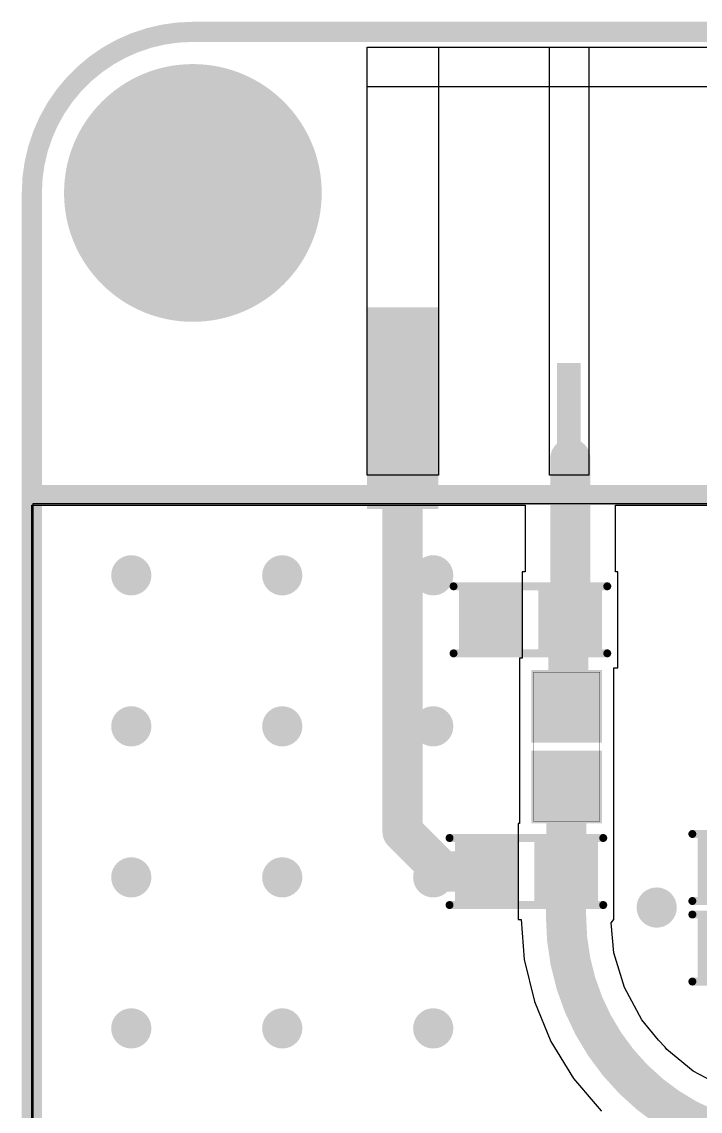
# Model space of a CAD drawing. Header units: millimetres. Extents: x -0.01 to 1.06, y -0.37 to 1.79.
# Drawn here: x -0.005 to 0.332, y 1.25 to 1.791 of the extents above; entities that cross this region are included whole.
import ezdxf

# ---------------------------------------------------------------- set-up
doc = ezdxf.new("R2010")
doc.units = ezdxf.units.MM
doc.header["$MEASUREMENT"] = 0
for name, color, linetype in [('BottomLayer', 5, 'Continuous'), ('BottomSolder', 6, 'Continuous'), ('Mechanical1', 6, 'Continuous'), ('Mechanical2', 216, 'Continuous'), ('Mechanical3', 76, 'Continuous'), ('MultiLayer', 9, 'Continuous'), ('PadHoleLayer', 156, 'Continuous'), ('TopLayer', 1, 'Continuous'), ('TopOverlay', 2, 'Continuous'), ('TopPaste', 8, 'Continuous'), ('TopSolder', 216, 'Continuous'), ('ViaHoleLayer', 16, 'Continuous')]:
    doc.layers.add(name, color=color, linetype=linetype)

# ---------------------------------------------------------------- blocks, each defined once
blk = doc.blocks.new('ANTENNA_IIFA_CC2530ZNP_NEW_16')
at = {"layer": 'TopLayer'}
for points in [[(-0.047, 0.01735), (0.053, 0.01735), (0.053, -0.01815), (-0.047, -0.01815)], [(-0.0257, -0.07713), (0.02548, -0.07713), (0.02548, -0.08894), (-0.0257, -0.08894)]]:
    blk.add_hatch(color=1, dxfattribs=at).paths.add_polyline_path(points)
at = {"layer": 'TopPaste'}
blk.add_hatch(color=8, dxfattribs=at).paths.add_polyline_path([(-0.03519, 0.00554), (0.04119, 0.00554), (0.04119, -0.00634), (-0.03519, -0.00634)])
at = {"layer": 'TopLayer'}
for p, q in [((-0.03027, -0.0182), (-0.03027, 0.01724)), ((-0.03027, 0.01724), (0.18233, 0.01724)), ((0.16265, -0.17961), (0.16265, 0.01724)), ((0.16265, 0.01724), (0.18233, 0.01724)), ((0.18233, 0.01724), (0.18233, -0.17961)), ((0.18233, 0.01724), (0.18233, -0.0182)), ((0.18233, -0.0182), (-0.03027, -0.0182)), ((-0.03023, -0.093), (-0.03023, -0.07331)), ((-0.03023, -0.07331), (0.18233, -0.07331)), ((0.18233, -0.07331), (0.18233, -0.093)), ((0.18233, -0.093), (-0.03023, -0.093)), ((0.18233, -0.15993), (0.05871, -0.15993)), ((0.05871, -0.15993), (0.05871, -0.17961)), ((0.05871, -0.27804), (0.05871, -0.15993)), ((0.05871, -0.15993), (0.07839, -0.15993)), ((0.07839, -0.15993), (0.07839, -0.27804)), ((0.18233, -0.17961), (0.18233, -0.15993)), ((0.05871, -0.17961), (0.18233, -0.17961)), ((0.18233, -0.17961), (0.16265, -0.17961)), ((0.05871, -0.27804), (0.05871, -0.25835)), ((0.05871, -0.25835), (0.18233, -0.25835)), ((0.16265, -0.36465), (0.16265, -0.25835)), ((0.16265, -0.25835), (0.18233, -0.25835)), ((0.18233, -0.25835), (0.18233, -0.27804)), ((0.18233, -0.25835), (0.18233, -0.36465)), ((0.18233, -0.27804), (0.05871, -0.27804)), ((0.07839, -0.27804), (0.05871, -0.27804)), ((0.05871, -0.46308), (0.05871, -0.34497)), ((0.05871, -0.34497), (0.07839, -0.34497)), ((0.05871, -0.34497), (0.05871, -0.36465)), ((0.18233, -0.34497), (0.05871, -0.34497)), ((0.07839, -0.34497), (0.07839, -0.46308)), ((0.18233, -0.36465), (0.18233, -0.34497)), ((0.05871, -0.36465), (0.18233, -0.36465)), ((0.18233, -0.36465), (0.16265, -0.36465)), ((0.05871, -0.46308), (0.05871, -0.44339)), ((0.05871, -0.44339), (0.18233, -0.44339)), ((0.16265, -0.54969), (0.16265, -0.44339)), ((0.16265, -0.44339), (0.18233, -0.44339)), ((0.18233, -0.44339), (0.18233, -0.54969)), ((0.18233, -0.44339), (0.18233, -0.46308)), ((0.18233, -0.46308), (0.05871, -0.46308)), ((0.07839, -0.46308), (0.05871, -0.46308)), ((0.00737, -0.53001), (0.00737, -0.54969)), ((0.18227, -0.53001), (0.00737, -0.53001)), ((0.18227, -0.54969), (0.18227, -0.53001)), ((0.00737, -0.54969), (0.18227, -0.54969)), ((0.18233, -0.54969), (0.16265, -0.54969))]:
    blk.add_line(p, q, dxfattribs=at)
blk = doc.blocks.new('0402__REFLOW_LF__44')
at = {"layer": 'TopLayer'}
for points in [[(-0.008, -0.0115), (-0.032, -0.0115), (-0.032, 0.0115), (-0.008, 0.0115)], [(0.032, -0.0115), (0.008, -0.0115), (0.008, 0.0115), (0.032, 0.0115)]]:
    blk.add_hatch(color=1, dxfattribs=at).paths.add_polyline_path(points)
at = {"layer": 'TopPaste'}
for points in [[(-0.008, -0.0115), (-0.032, -0.0115), (-0.032, 0.0115), (-0.008, 0.0115)], [(0.032, -0.0115), (0.008, -0.0115), (0.008, 0.0115), (0.032, 0.0115)]]:
    blk.add_hatch(color=8, dxfattribs=at).paths.add_polyline_path(points)
at = {"layer": 'TopSolder'}
for points in [[(-0.002, -0.0175), (-0.038, -0.0175), (-0.038, 0.0175), (-0.002, 0.0175)], [(0.038, -0.0175), (0.002, -0.0175), (0.002, 0.0175), (0.038, 0.0175)]]:
    blk.add_hatch(color=216, dxfattribs=at).paths.add_polyline_path(points)
at = {"layer": 'Mechanical2', "const_width": 0.000197}
for points in [[(-0.037, 0.0165), (-0.037, -0.0165)], [(-0.037, 0.0165), (0.037, 0.0165)], [(0.037, 0.0165), (0.037, -0.0165)], [(-0.037, -0.0165), (0.037, -0.0165)]]:
    blk.add_lwpolyline(points, dxfattribs=at)
at = {"layer": 'Mechanical2', "const_width": 0.0000984}
for points in [[(-0.03705, 0.0165, 1), (-0.03695, 0.0165, 1)], [(-0.03705, 0.0165, 1), (-0.03695, 0.0165, 1)], [(0.03695, 0.0165, 1), (0.03705, 0.0165, 1)], [(0.03695, 0.0165, 1), (0.03705, 0.0165, 1)], [(-0.03705, -0.0165, 1), (-0.03695, -0.0165, 1)], [(-0.03705, -0.0165, 1), (-0.03695, -0.0165, 1)], [(0.03695, -0.0165, 1), (0.03705, -0.0165, 1)], [(0.03695, -0.0165, 1), (0.03705, -0.0165, 1)]]:
    blk.add_lwpolyline(points, format="xyb", close=True, dxfattribs=at)
at = {"layer": 'Mechanical3', "const_width": 0.000197}
for points in [[(-0.037, 0.0165), (-0.037, -0.0165)], [(-0.037, 0.0165), (0.037, 0.0165)], [(0.037, 0.0165), (0.037, -0.0165)], [(-0.037, -0.0165), (0.037, -0.0165)]]:
    blk.add_lwpolyline(points, dxfattribs=at)
at = {"layer": 'Mechanical3', "const_width": 0.0000984}
for points in [[(-0.03705, 0.0165, 1), (-0.03695, 0.0165, 1)], [(-0.03705, 0.0165, 1), (-0.03695, 0.0165, 1)], [(0.03695, 0.0165, 1), (0.03705, 0.0165, 1)], [(0.03695, 0.0165, 1), (0.03705, 0.0165, 1)], [(-0.03705, -0.0165, 1), (-0.03695, -0.0165, 1)], [(-0.03705, -0.0165, 1), (-0.03695, -0.0165, 1)], [(0.03695, -0.0165, 1), (0.03705, -0.0165, 1)], [(0.03695, -0.0165, 1), (0.03705, -0.0165, 1)]]:
    blk.add_lwpolyline(points, format="xyb", close=True, dxfattribs=at)
blk = doc.blocks.new('CAP_0402_59')
at = {"layer": 'TopLayer'}
for points in [[(-0.0315, -0.01181), (-0.0315, 0.01181), (-0.00787, 0.01181), (-0.00787, -0.01181)], [(0.00787, -0.01181), (0.00787, 0.01181), (0.0315, 0.01181), (0.0315, -0.01181)]]:
    blk.add_hatch(color=1, dxfattribs=at).paths.add_polyline_path(points)
at = {"layer": 'TopPaste'}
for points in [[(-0.0315, -0.01181), (-0.0315, 0.01181), (-0.00787, 0.01181), (-0.00787, -0.01181)], [(0.00787, -0.01181), (0.00787, 0.01181), (0.0315, 0.01181), (0.0315, -0.01181)]]:
    blk.add_hatch(color=8, dxfattribs=at).paths.add_polyline_path(points)
at = {"layer": 'TopSolder'}
for points in [[(-0.0355, -0.01581), (-0.0355, 0.01581), (-0.00387, 0.01581), (-0.00387, -0.01581)], [(0.00387, -0.01581), (0.00387, 0.01581), (0.0355, 0.01581), (0.0355, -0.01581)]]:
    blk.add_hatch(color=216, dxfattribs=at).paths.add_polyline_path(points)
at = {"layer": 'TopOverlay', "const_width": 0.00394}
for points in [[(-0.03819, 0.01665), (0.03819, 0.01665)], [(-0.03819, -0.01665), (0.03819, -0.01665)]]:
    blk.add_lwpolyline(points, dxfattribs=at)
at = {"layer": 'TopOverlay', "const_width": 0.00197}
for points in [[(-0.03917, 0.01665, 1), (-0.0372, 0.01665, 1)], [(0.0372, 0.01665, 1), (0.03917, 0.01665, 1)], [(-0.03917, -0.01665, 1), (-0.0372, -0.01665, 1)], [(0.0372, -0.01665, 1), (0.03917, -0.01665, 1)]]:
    blk.add_lwpolyline(points, format="xyb", close=True, dxfattribs=at)
blk = doc.blocks.new('CAP_0402_60')
at = {"layer": 'TopLayer'}
for points in [[(-0.0315, -0.01181), (-0.0315, 0.01181), (-0.00787, 0.01181), (-0.00787, -0.01181)], [(0.00787, -0.01181), (0.00787, 0.01181), (0.0315, 0.01181), (0.0315, -0.01181)]]:
    blk.add_hatch(color=1, dxfattribs=at).paths.add_polyline_path(points)
at = {"layer": 'TopPaste'}
for points in [[(-0.0315, -0.01181), (-0.0315, 0.01181), (-0.00787, 0.01181), (-0.00787, -0.01181)], [(0.00787, -0.01181), (0.00787, 0.01181), (0.0315, 0.01181), (0.0315, -0.01181)]]:
    blk.add_hatch(color=8, dxfattribs=at).paths.add_polyline_path(points)
at = {"layer": 'TopSolder'}
for points in [[(-0.0355, -0.01581), (-0.0355, 0.01581), (-0.00387, 0.01581), (-0.00387, -0.01581)], [(0.00387, -0.01581), (0.00387, 0.01581), (0.0355, 0.01581), (0.0355, -0.01581)]]:
    blk.add_hatch(color=216, dxfattribs=at).paths.add_polyline_path(points)
at = {"layer": 'TopOverlay', "const_width": 0.00394}
for points in [[(-0.03819, 0.01665), (0.03819, 0.01665)], [(-0.03819, -0.01665), (0.03819, -0.01665)]]:
    blk.add_lwpolyline(points, dxfattribs=at)
at = {"layer": 'TopOverlay', "const_width": 0.00197}
for points in [[(-0.03917, 0.01665, 1), (-0.0372, 0.01665, 1)], [(0.0372, 0.01665, 1), (0.03917, 0.01665, 1)], [(-0.03917, -0.01665, 1), (-0.0372, -0.01665, 1)], [(0.0372, -0.01665, 1), (0.03917, -0.01665, 1)]]:
    blk.add_lwpolyline(points, format="xyb", close=True, dxfattribs=at)
blk = doc.blocks.new('CAP_0402_61')
at = {"layer": 'TopLayer'}
for points in [[(-0.0315, -0.01181), (-0.0315, 0.01181), (-0.00787, 0.01181), (-0.00787, -0.01181)], [(0.00787, -0.01181), (0.00787, 0.01181), (0.0315, 0.01181), (0.0315, -0.01181)]]:
    blk.add_hatch(color=1, dxfattribs=at).paths.add_polyline_path(points)
at = {"layer": 'TopPaste'}
for points in [[(-0.0315, -0.01181), (-0.0315, 0.01181), (-0.00787, 0.01181), (-0.00787, -0.01181)], [(0.00787, -0.01181), (0.00787, 0.01181), (0.0315, 0.01181), (0.0315, -0.01181)]]:
    blk.add_hatch(color=8, dxfattribs=at).paths.add_polyline_path(points)
at = {"layer": 'TopSolder'}
for points in [[(-0.0355, -0.01581), (-0.0355, 0.01581), (-0.00387, 0.01581), (-0.00387, -0.01581)], [(0.00387, -0.01581), (0.00387, 0.01581), (0.0355, 0.01581), (0.0355, -0.01581)]]:
    blk.add_hatch(color=216, dxfattribs=at).paths.add_polyline_path(points)
at = {"layer": 'TopOverlay', "const_width": 0.00394}
for points in [[(-0.03819, 0.01665), (0.03819, 0.01665)], [(-0.03819, -0.01665), (0.03819, -0.01665)]]:
    blk.add_lwpolyline(points, dxfattribs=at)
at = {"layer": 'TopOverlay', "const_width": 0.00197}
for points in [[(-0.03917, 0.01665, 1), (-0.0372, 0.01665, 1)], [(0.0372, 0.01665, 1), (0.03917, 0.01665, 1)], [(-0.03917, -0.01665, 1), (-0.0372, -0.01665, 1)], [(0.0372, -0.01665, 1), (0.03917, -0.01665, 1)]]:
    blk.add_lwpolyline(points, format="xyb", close=True, dxfattribs=at)
blk = doc.blocks.new('CAP_0402_62')
at = {"layer": 'TopLayer'}
for points in [[(-0.0315, -0.01181), (-0.0315, 0.01181), (-0.00787, 0.01181), (-0.00787, -0.01181)], [(0.00787, -0.01181), (0.00787, 0.01181), (0.0315, 0.01181), (0.0315, -0.01181)]]:
    blk.add_hatch(color=1, dxfattribs=at).paths.add_polyline_path(points)
at = {"layer": 'TopPaste'}
for points in [[(-0.0315, -0.01181), (-0.0315, 0.01181), (-0.00787, 0.01181), (-0.00787, -0.01181)], [(0.00787, -0.01181), (0.00787, 0.01181), (0.0315, 0.01181), (0.0315, -0.01181)]]:
    blk.add_hatch(color=8, dxfattribs=at).paths.add_polyline_path(points)
at = {"layer": 'TopSolder'}
for points in [[(-0.0355, -0.01581), (-0.0355, 0.01581), (-0.00387, 0.01581), (-0.00387, -0.01581)], [(0.00387, -0.01581), (0.00387, 0.01581), (0.0355, 0.01581), (0.0355, -0.01581)]]:
    blk.add_hatch(color=216, dxfattribs=at).paths.add_polyline_path(points)
at = {"layer": 'TopOverlay', "const_width": 0.00394}
for points in [[(-0.03819, 0.01665), (0.03819, 0.01665)], [(-0.03819, -0.01665), (0.03819, -0.01665)]]:
    blk.add_lwpolyline(points, dxfattribs=at)
at = {"layer": 'TopOverlay', "const_width": 0.00197}
for points in [[(-0.03917, 0.01665, 1), (-0.0372, 0.01665, 1)], [(0.0372, 0.01665, 1), (0.03917, 0.01665, 1)], [(-0.03917, -0.01665, 1), (-0.0372, -0.01665, 1)], [(0.0372, -0.01665, 1), (0.03917, -0.01665, 1)]]:
    blk.add_lwpolyline(points, format="xyb", close=True, dxfattribs=at)

msp = doc.modelspace()

# ---------------------------------------------------------------- hatches: boundary and pattern name
at = {"layer": 'BottomLayer'}
h = msp.add_hatch(color=5, dxfattribs=at)
edge = h.paths.add_edge_path()
edge.add_arc((0.08, 1.70631), 0.06, 0, 360)
h = msp.add_hatch(color=5, dxfattribs=at)
edge = h.paths.add_edge_path()
edge.add_arc((0.0494, 1.51641), 0.01, 0, 360)
h = msp.add_hatch(color=5, dxfattribs=at)
edge = h.paths.add_edge_path()
edge.add_arc((0.1244, 1.51641), 0.01, 0, 360)
h = msp.add_hatch(color=5, dxfattribs=at)
edge = h.paths.add_edge_path()
edge.add_arc((0.1994, 1.51641), 0.01, 0, 360)
h = msp.add_hatch(color=5, dxfattribs=at)
edge = h.paths.add_edge_path()
edge.add_arc((0.0494, 1.44141), 0.01, 0, 360)
h = msp.add_hatch(color=5, dxfattribs=at)
edge = h.paths.add_edge_path()
edge.add_arc((0.1244, 1.44141), 0.01, 0, 360)
h = msp.add_hatch(color=5, dxfattribs=at)
edge = h.paths.add_edge_path()
edge.add_arc((0.1994, 1.44141), 0.01, 0, 360)
h = msp.add_hatch(color=5, dxfattribs=at)
edge = h.paths.add_edge_path()
edge.add_arc((0.0494, 1.36641), 0.01, 0, 360)
h = msp.add_hatch(color=5, dxfattribs=at)
edge = h.paths.add_edge_path()
edge.add_arc((0.1244, 1.36641), 0.01, 0, 360)
h = msp.add_hatch(color=5, dxfattribs=at)
edge = h.paths.add_edge_path()
edge.add_arc((0.1994, 1.36641), 0.01, 0, 360)
h = msp.add_hatch(color=5, dxfattribs=at)
edge = h.paths.add_edge_path()
edge.add_arc((0.3104, 1.35141), 0.01, 0, 360)
h = msp.add_hatch(color=5, dxfattribs=at)
edge = h.paths.add_edge_path()
edge.add_arc((0.0494, 1.29141), 0.01, 0, 360)
h = msp.add_hatch(color=5, dxfattribs=at)
edge = h.paths.add_edge_path()
edge.add_arc((0.1244, 1.29141), 0.01, 0, 360)
h = msp.add_hatch(color=5, dxfattribs=at)
edge = h.paths.add_edge_path()
edge.add_arc((0.1994, 1.29141), 0.01, 0, 360)
at = {"layer": 'BottomSolder'}
h = msp.add_hatch(color=6, dxfattribs=at)
edge = h.paths.add_edge_path()
edge.add_arc((0.08, 1.70631), 0.064, 0, 360)
at = {"layer": 'MultiLayer'}
h = msp.add_hatch(color=9, dxfattribs=at)
edge = h.paths.add_edge_path()
edge.add_arc((0.08, 1.70631), 0.06, 0, 360)
at = {"layer": 'PadHoleLayer'}
h = msp.add_hatch(color=156, dxfattribs=at)
edge = h.paths.add_edge_path()
edge.add_arc((0.08, 1.70631), 0.045, 0, 360)
at = {"layer": 'TopLayer'}
h = msp.add_hatch(color=1, dxfattribs=at)
edge = h.paths.add_edge_path()
edge.add_arc((0.08, 1.70631), 0.06, 0, 360)
h = msp.add_hatch(color=1, dxfattribs=at)
edge = h.paths.add_edge_path()
edge.add_arc((0.0494, 1.51641), 0.01, 0, 360)
h = msp.add_hatch(color=1, dxfattribs=at)
edge = h.paths.add_edge_path()
edge.add_arc((0.1244, 1.51641), 0.01, 0, 360)
h = msp.add_hatch(color=1, dxfattribs=at)
edge = h.paths.add_edge_path()
edge.add_arc((0.1994, 1.51641), 0.01, 0, 360)
h = msp.add_hatch(color=1, dxfattribs=at)
edge = h.paths.add_edge_path()
edge.add_arc((0.0494, 1.44141), 0.01, 0, 360)
h = msp.add_hatch(color=1, dxfattribs=at)
edge = h.paths.add_edge_path()
edge.add_arc((0.1244, 1.44141), 0.01, 0, 360)
h = msp.add_hatch(color=1, dxfattribs=at)
edge = h.paths.add_edge_path()
edge.add_arc((0.1994, 1.44141), 0.01, 0, 360)
h = msp.add_hatch(color=1, dxfattribs=at)
edge = h.paths.add_edge_path()
edge.add_arc((0.0494, 1.36641), 0.01, 0, 360)
h = msp.add_hatch(color=1, dxfattribs=at)
edge = h.paths.add_edge_path()
edge.add_arc((0.1244, 1.36641), 0.01, 0, 360)
h = msp.add_hatch(color=1, dxfattribs=at)
edge = h.paths.add_edge_path()
edge.add_arc((0.1994, 1.36641), 0.01, 0, 360)
h = msp.add_hatch(color=1, dxfattribs=at)
edge = h.paths.add_edge_path()
edge.add_arc((0.3104, 1.35141), 0.01, 0, 360)
h = msp.add_hatch(color=1, dxfattribs=at)
edge = h.paths.add_edge_path()
edge.add_arc((0.0494, 1.29141), 0.01, 0, 360)
h = msp.add_hatch(color=1, dxfattribs=at)
edge = h.paths.add_edge_path()
edge.add_arc((0.1244, 1.29141), 0.01, 0, 360)
h = msp.add_hatch(color=1, dxfattribs=at)
edge = h.paths.add_edge_path()
edge.add_arc((0.1994, 1.29141), 0.01, 0, 360)
at = {"layer": 'ViaHoleLayer'}
h = msp.add_hatch(color=16, dxfattribs=at)
edge = h.paths.add_edge_path()
edge.add_arc((0.0494, 1.51641), 0.006, 0, 360)
h = msp.add_hatch(color=16, dxfattribs=at)
edge = h.paths.add_edge_path()
edge.add_arc((0.1244, 1.51641), 0.006, 0, 360)
h = msp.add_hatch(color=16, dxfattribs=at)
edge = h.paths.add_edge_path()
edge.add_arc((0.1994, 1.51641), 0.006, 0, 360)
h = msp.add_hatch(color=16, dxfattribs=at)
edge = h.paths.add_edge_path()
edge.add_arc((0.0494, 1.44141), 0.006, 0, 360)
h = msp.add_hatch(color=16, dxfattribs=at)
edge = h.paths.add_edge_path()
edge.add_arc((0.1244, 1.44141), 0.006, 0, 360)
h = msp.add_hatch(color=16, dxfattribs=at)
edge = h.paths.add_edge_path()
edge.add_arc((0.1994, 1.44141), 0.006, 0, 360)
h = msp.add_hatch(color=16, dxfattribs=at)
edge = h.paths.add_edge_path()
edge.add_arc((0.0494, 1.36641), 0.006, 0, 360)
h = msp.add_hatch(color=16, dxfattribs=at)
edge = h.paths.add_edge_path()
edge.add_arc((0.1244, 1.36641), 0.006, 0, 360)
h = msp.add_hatch(color=16, dxfattribs=at)
edge = h.paths.add_edge_path()
edge.add_arc((0.1994, 1.36641), 0.006, 0, 360)
h = msp.add_hatch(color=16, dxfattribs=at)
edge = h.paths.add_edge_path()
edge.add_arc((0.3104, 1.35141), 0.006, 0, 360)
h = msp.add_hatch(color=16, dxfattribs=at)
edge = h.paths.add_edge_path()
edge.add_arc((0.0494, 1.29141), 0.006, 0, 360)
h = msp.add_hatch(color=16, dxfattribs=at)
edge = h.paths.add_edge_path()
edge.add_arc((0.1244, 1.29141), 0.006, 0, 360)
h = msp.add_hatch(color=16, dxfattribs=at)
edge = h.paths.add_edge_path()
edge.add_arc((0.1994, 1.29141), 0.006, 0, 360)

# ---------------------------------------------------------------- linework, layer by layer
at = {"layer": 'BottomLayer'}
for p, q in [((0.00069, 1.0112), (0.00069, 1.552)), ((0.00069, 1.552), (1.00069, 1.552))]:
    msp.add_line(p, q, dxfattribs=at)
at = {"layer": 'Mechanical1', "const_width": 0.01}
msp.add_lwpolyline([(0, 1.70631, -0.414214), (0.08, 1.78631)], format="xyb", dxfattribs=at)
for points in [[(0.08, 1.78631), (0.92, 1.78631)], [(0, 1.70631), (0, 0.08131)], [(0, 1.55631), (0.999, 1.55631)]]:
    msp.add_lwpolyline(points, dxfattribs=at)
at = {"layer": 'Mechanical1', "const_width": 0.005}
for points in [[(0.0775, 1.78631, 1), (0.0825, 1.78631, 1)], [(0.0775, 1.78631, 1), (0.0825, 1.78631, 1)], [(-0.0025, 1.70631, 1), (0.0025, 1.70631, 1)], [(-0.0025, 1.70631, 1), (0.0025, 1.70631, 1)], [(-0.0025, 1.55631, 1), (0.0025, 1.55631, 1)]]:
    msp.add_lwpolyline(points, format="xyb", close=True, dxfattribs=at)
at = {"layer": 'TopLayer'}
for p, q in [((0, 0.07731), (0, 1.55131)), ((0, 1.55131), (0.24507, 1.55131)), ((0.24507, 1.55131), (0.24507, 1.51812)), ((0.28993, 1.51812), (0.28993, 1.55131)), ((0.28993, 1.55131), (1, 1.55131)), ((0.24507, 1.51812), (0.24356, 1.51812)), ((0.24356, 1.51812), (0.24356, 1.47531)), ((0.29118, 1.51812), (0.28993, 1.51812)), ((0.29118, 1.4705), (0.29118, 1.51812)), ((0.24356, 1.47531), (0.24219, 1.47531)), ((0.24219, 1.47531), (0.24219, 1.42731)), ((0.28919, 1.42731), (0.28919, 1.4705)), ((0.28919, 1.4705), (0.29118, 1.4705)), ((0.24219, 1.42731), (0.24219, 1.39312)), ((0.28919, 1.38731), (0.28919, 1.42731)), ((0.24219, 1.39312), (0.24156, 1.39312)), ((0.24156, 1.39312), (0.24156, 1.3455)), ((0.28918, 1.3455), (0.28918, 1.38731)), ((0.28918, 1.38731), (0.28919, 1.38731)), ((0.24156, 1.3455), (0.24307, 1.3455)), ((0.24307, 1.3455), (0.24463, 1.32563)), ((0.28773, 1.3439), (0.28918, 1.3455)), ((0.2892, 1.32901), (0.28773, 1.3439)), ((0.28918, 1.3455), (0.28918, 1.3455)), ((0.24463, 1.32563), (0.24965, 1.30474)), ((0.29446, 1.31168), (0.2892, 1.32901)), ((0.303, 1.2957), (0.29446, 1.31168)), ((0.24965, 1.30474), (0.25787, 1.28489)), ((0.31129, 1.28559), (0.303, 1.2957)), ((0.25787, 1.28489), (0.26909, 1.26657)), ((0.31468, 1.28203), (0.31129, 1.28559)), ((0.31469, 1.28202), (0.31468, 1.28203)), ((0.3147, 1.28201), (0.31469, 1.28202)), ((0.31543, 1.28092), (0.3147, 1.28201)), ((0.32851, 1.27019), (0.31543, 1.28092)), ((0.26909, 1.26657), (0.27981, 1.25402)), ((0.34449, 1.26165), (0.32851, 1.27019)), ((0.27981, 1.25402), (0.28289, 1.25042)), ((0.28289, 1.25042), (0.28297, 1.2503)), ((0.28297, 1.2503), (0.283, 1.25029)), ((0.283, 1.25029), (0.28305, 1.25023))]:
    msp.add_line(p, q, dxfattribs=at)
at = {"layer": 'TopLayer', "const_width": 0.02}
for points in [[(0.18417, 1.38914), (0.18417, 1.59942)], [(0.2675, 1.49644), (0.2675, 1.57431)], [(0.227, 1.49431), (0.228, 1.49431)], [(0.26653, 1.45215), (0.26653, 1.49347)], [(0.26569, 1.45131), (0.26653, 1.45215)], [(0.26553, 1.41115), (0.26569, 1.41131)], [(0.26553, 1.36947), (0.26553, 1.41115)], [(0.18417, 1.38914), (0.204, 1.36931)], [(0.204, 1.36931), (0.226, 1.36931)], [(0.26537, 1.36931), (0.26553, 1.36947)], [(0.26537, 1.34714), (0.26537, 1.36931)], [(0.26537, 1.34707), (0.26537, 1.34714)]]:
    msp.add_lwpolyline(points, dxfattribs=at)
at = {"layer": 'TopLayer', "const_width": 0.01}
for points in [[(0.17917, 1.59942, 1), (0.18917, 1.59942, 1)], [(0.2625, 1.57431, 1), (0.2725, 1.57431, 1)], [(0.222, 1.49431, 1), (0.232, 1.49431, 1)], [(0.223, 1.49431, 1), (0.233, 1.49431, 1)], [(0.2625, 1.49644, 1), (0.2725, 1.49644, 1)], [(0.26153, 1.49347, 1), (0.27153, 1.49347, 1)], [(0.26069, 1.45131, 1), (0.27069, 1.45131, 1)], [(0.26153, 1.45215, 1), (0.27153, 1.45215, 1)], [(0.26153, 1.45215, 1), (0.27153, 1.45215, 1)], [(0.26053, 1.41115, 1), (0.27053, 1.41115, 1)], [(0.26053, 1.41115, 1), (0.27053, 1.41115, 1)], [(0.26069, 1.41131, 1), (0.27069, 1.41131, 1)], [(0.17917, 1.38914, 1), (0.18917, 1.38914, 1)], [(0.17917, 1.38914, 1), (0.18917, 1.38914, 1)], [(0.199, 1.36931, 1), (0.209, 1.36931, 1)], [(0.199, 1.36931, 1), (0.209, 1.36931, 1)], [(0.221, 1.36931, 1), (0.231, 1.36931, 1)], [(0.26037, 1.36931, 1), (0.27037, 1.36931, 1)], [(0.26037, 1.36931, 1), (0.27037, 1.36931, 1)], [(0.26053, 1.36947, 1), (0.27053, 1.36947, 1)], [(0.26053, 1.36947, 1), (0.27053, 1.36947, 1)], [(0.26037, 1.34714, 1), (0.27037, 1.34714, 1)], [(0.26037, 1.34714, 1), (0.27037, 1.34714, 1)], [(0.26037, 1.34707, 1), (0.27037, 1.34707, 1)], [(0.26037, 1.34707, 1), (0.27037, 1.34707, 1)], [(0.29383, 1.26616, 1), (0.30383, 1.26616, 1)], [(0.29383, 1.26616, 1), (0.30383, 1.26616, 1)]]:
    msp.add_lwpolyline(points, format="xyb", close=True, dxfattribs=at)
at = {"layer": 'TopLayer', "const_width": 0.02}
for points in [[(0.29883, 1.26616, -0.198748), (0.26537, 1.34707)], [(0.35562, 1.23515, -0.144224), (0.29883, 1.26616)]]:
    msp.add_lwpolyline(points, format="xyb", dxfattribs=at)

# ---------------------------------------------------------------- block references
at = {"rotation": 90}
for name, p in [('ANTENNA_IIFA_CC2530ZNP_NEW_16', (0.18377, 1.59642)), ('0402__REFLOW_LF__44', (0.26569, 1.43131))]:
    msp.add_blockref(name, p, dxfattribs=at)
for name, p in [('CAP_0402_60', (0.24768, 1.49431)), ('CAP_0402_59', (0.24568, 1.36931)), ('CAP_0402_62', (0.36631, 1.37131)), ('CAP_0402_61', (0.36631, 1.33131))]:
    msp.add_blockref(name, p)

doc.saveas('drawing.dxf')
